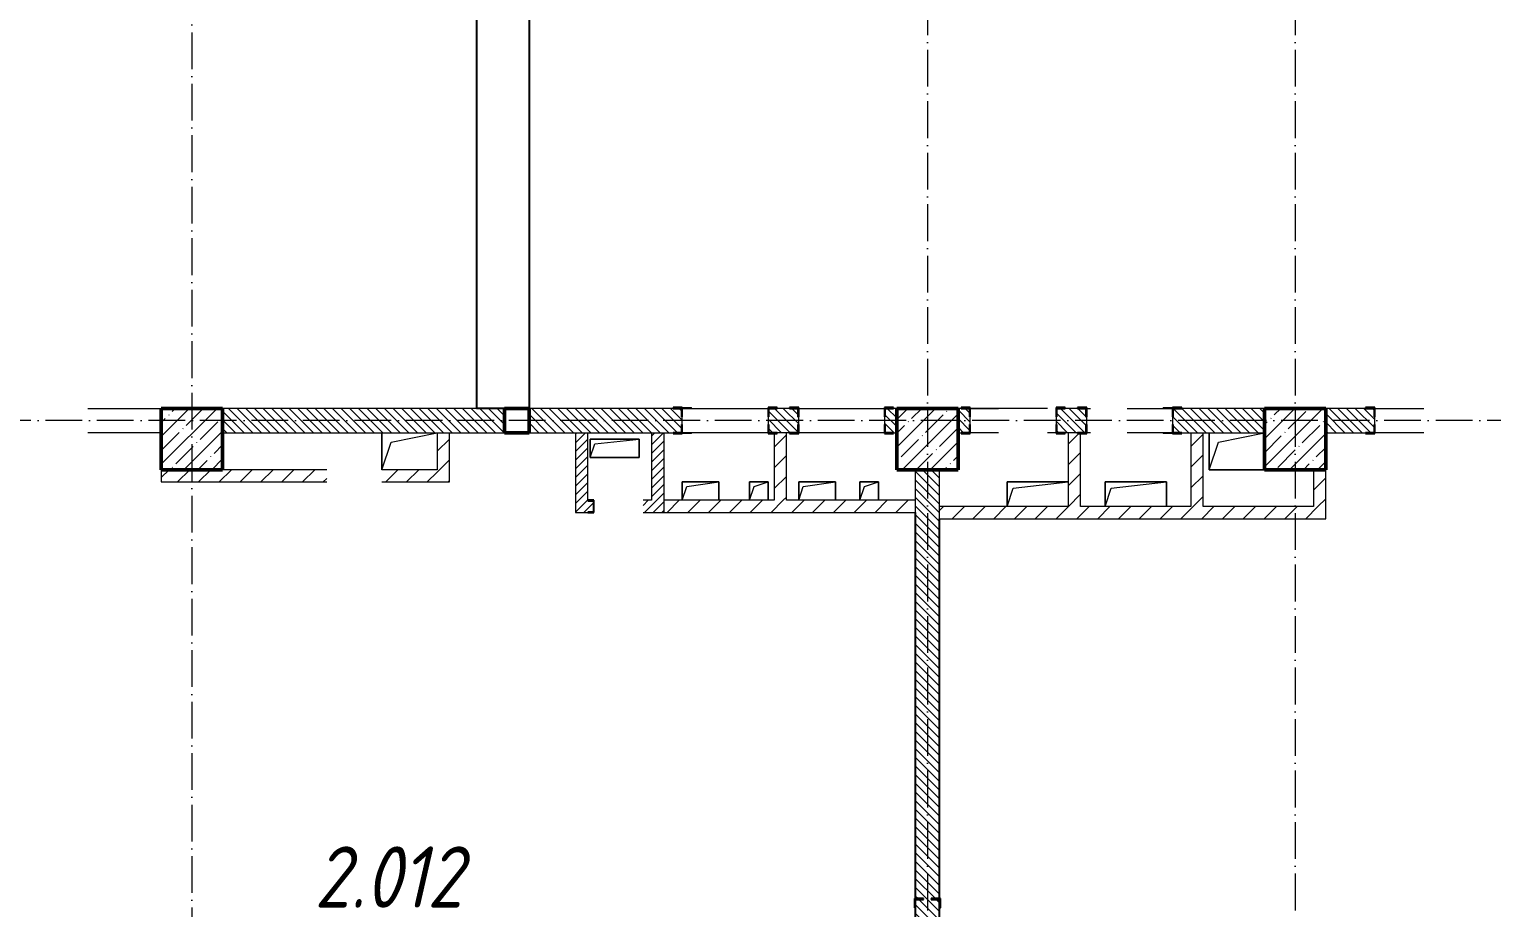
# Model space of a CAD drawing. Header units: millimetres. Extents: x -401725 to 250493, y 305116 to 802890.
# Drawn here: x 4031 to 15963, y 518123 to 525290 of the extents above; entities that cross this region are included whole.
import ezdxf

# ---------------------------------------------------------------- set-up
doc = ezdxf.new("R2010")
doc.units = ezdxf.units.MM
doc.linetypes.add('50_200_ШТРИХ_1Т_ш5_п1_п1_', pattern=[700, 500, -100, 0, -100])
for name, color, linetype, lineweight in [('A-FLOR-____-OTLN', 7, 'Continuous', 9), ('A-GENM-____-MCUT', 7, 'Continuous', 25), ('A-GENM-____-OTLN', 7, 'Continuous', 9), ('A-GENM-____-OTLN-1', 7, 'Continuous', 25), ('A-WALL-____-MCUT', 7, 'Continuous', 13), ('A-WALL-____-PATT-1', 7, 'Continuous', 9), ('A-WALL-FNSH-MCUT-1', 7, 'Continuous', 9), ('I-WALL-____-OTLN', 7, 'Continuous', 9), ('S-COLS-____-MCUT', 7, 'Continuous', 50), ('S-COLS-____-OTLN', 7, 'Continuous', 9), ('S-GRID-____-OTLN-1', 7, '50_200_ШТРИХ_1Т_ш5_п1_п1_', 9), ('Марки помещений', 7, 'Continuous', 9)]:
    doc.layers.add(name, color=color, linetype=linetype, lineweight=lineweight)
doc.styles.add('ISOCPEUR_I_2', font='isocpeui.ttf', dxfattribs={"width": 0.85, "height": 2.3})
pattern_1 = [(135, (-15591.663, 459015.94), (-35.35534, -35.35534), [])]
pattern_2 = [(45, (-15591.66, 459015.94), (-84.85281, 84.85281), [])]
pattern_3 = [(45, (-15591.663, 459015.94), (-35.35534, 35.35534), [])]

# ---------------------------------------------------------------- blocks, each defined once
blk = doc.blocks.new('BSC_Колонна _Прямоугольная - 500х500-V12-АР1_План отверстий 2 этажа в осях 1-64_Ю-ЯЯ')
at = {"layer": 'S-COLS-____-OTLN'}
h = blk.add_hatch(dxfattribs=at)
h.set_pattern_fill('FP_21', color=256, style=0, pattern_type=2)
h.set_pattern_definition([(45, (-26950, -62931.04), (-114.04925, 114.04925), []), (45, (-26835.95, -62931.04), (-114.04925, 114.04925), [201.613, -40.323, 3.353, -36.97])])
h.paths.add_polyline_path([(-250, -250), (250, -250), (250, 250), (-250, 250)], flags=0)
at = {"layer": 'S-COLS-____-MCUT'}
for p, q in [((250, 250), (-250, 250)), ((-250, 250), (-250, -250)), ((250, -250), (250, 250)), ((-250, -250), (250, -250))]:
    blk.add_line(p, q, dxfattribs=at)
blk = doc.blocks.new('BSC_Колонна _Прямоугольная - 500х500-V48-АР1_План отверстий 2 этажа в осях 1-64_Ю-ЯЯ')
at = {"layer": 'S-COLS-____-OTLN'}
h = blk.add_hatch(dxfattribs=at)
h.set_pattern_fill('FP_58', color=256, style=0, pattern_type=2)
h.set_pattern_definition([(45, (-29950, -62931.04), (-114.04925, 114.04925), []), (45, (-29835.95, -62931.04), (-114.04925, 114.04925), [201.613, -40.323, 3.353, -36.97])])
h.paths.add_polyline_path([(-250, -250), (250, -250), (250, 250), (-250, 250)], flags=0)
at = {"layer": 'S-COLS-____-MCUT'}
for p, q in [((250, 250), (-250, 250)), ((-250, 250), (-250, -250)), ((250, -250), (250, 250)), ((-250, -250), (250, -250))]:
    blk.add_line(p, q, dxfattribs=at)
blk = doc.blocks.new('BSC_Колонна _Прямоугольная - 500х500-V50-АР1_План отверстий 2 этажа в осях 1-64_Ю-ЯЯ')
at = {"layer": 'S-COLS-____-OTLN'}
h = blk.add_hatch(dxfattribs=at)
h.set_pattern_fill('FP_60', color=256, style=0, pattern_type=2)
h.set_pattern_definition([(45, (-20950, -62931.04), (-114.04925, 114.04925), []), (45, (-20835.95, -62931.04), (-114.04925, 114.04925), [201.613, -40.323, 3.353, -36.97])])
h.paths.add_polyline_path([(-250, -250), (250, -250), (250, 250), (-250, 250)], flags=0)
at = {"layer": 'S-COLS-____-MCUT'}
for p, q in [((250, 250), (-250, 250)), ((-250, 250), (-250, -250)), ((250, -250), (250, 250)), ((-250, -250), (250, -250))]:
    blk.add_line(p, q, dxfattribs=at)
blk = doc.blocks.new('Фахверк_СКБ_Уголок - 200_3960-28268576-АР1_План отверстий 2 этажа в осях 1-64_Ю-ЯЯ')
at = {"layer": 'A-GENM-____-MCUT'}
for p, q in [((200, 156), (125, 156)), ((125, 156), (125, 81)), ((131, 81), (131, 150)), ((131, 150), (200, 150)), ((200, 150), (200, 156)), ((125, 81), (131, 81)), ((131, 19), (125, 19)), ((125, 19), (125, -56)), ((131, -50), (131, 19)), ((125, -56), (200, -56)), ((200, -50), (131, -50)), ((200, -56), (200, -50))]:
    blk.add_line(p, q, dxfattribs=at)
blk = doc.blocks.new('154_Стойка_СКБ_Уголок - СМ-2180_200-28268025-АР1_План отверстий 2 этажа в осях 1-64_Ю-ЯЯ')
at = {"layer": 'A-GENM-____-MCUT'}
for p, q in [((125, 156), (125, 81)), ((200, 156), (125, 156)), ((131, 81), (131, 150)), ((131, 150), (200, 150)), ((200, 150), (200, 156)), ((125, 81), (131, 81)), ((131, 19), (125, 19)), ((125, 19), (125, -56)), ((131, -50), (131, 19)), ((125, -56), (200, -56)), ((200, -50), (131, -50)), ((200, -56), (200, -50))]:
    blk.add_line(p, q, dxfattribs=at)
blk = doc.blocks.new('Фахверк_СКБ_Уголок - 200_3960_зеркало-28268689-АР1_План отверстий 2 этажа в осях 1-64_Ю-ЯЯ')
at = {"layer": 'A-GENM-____-MCUT'}
for p, q in [((200, 156), (125, 156)), ((125, 156), (125, 81)), ((131, 81), (131, 150)), ((131, 150), (200, 150)), ((200, 150), (200, 156)), ((125, 81), (131, 81)), ((131, 19), (125, 19)), ((125, 19), (125, -56)), ((131, -50), (131, 19)), ((125, -56), (200, -56)), ((200, -50), (131, -50)), ((200, -56), (200, -50))]:
    blk.add_line(p, q, dxfattribs=at)
blk = doc.blocks.new('Стойка_Влож_Уголок_Опорный - Уголок-28213941-АР1_План отверстий 2 этажа в осях 1-64_Ю-ЯЯ')
at = {"layer": 'A-GENM-____-OTLN'}
for p, q in [((-212, -6), (-212, 0)), ((0, 0), (0, -6)), ((-212, -75), (-212, -6)), ((-212, -6), (-206, -6)), ((-212, -75), (-206, -75)), ((-6, -6), (0, -6)), ((-6, -75), (0, -75)), ((0, -6), (0, -75))]:
    blk.add_line(p, q, dxfattribs=at)
blk = doc.blocks.new('Фахверк_СКБ_Уголок - 200_3550-28267367-АР1_План отверстий 2 этажа в осях 1-64_Ю-ЯЯ')
at = {"layer": 'A-GENM-____-MCUT'}
for p, q in [((200, 156), (125, 156)), ((125, 156), (125, 81)), ((131, 81), (131, 150)), ((131, 150), (200, 150)), ((200, 150), (200, 156)), ((125, 81), (131, 81)), ((131, 19), (125, 19)), ((125, 19), (125, -56)), ((131, -50), (131, 19)), ((125, -56), (200, -56)), ((200, -50), (131, -50)), ((200, -56), (200, -50))]:
    blk.add_line(p, q, dxfattribs=at)
blk = doc.blocks.new('154_Фахверк_СКБ_Швеллер - Тип_100_3960_зеркало-29769493-АР1_План отверстий 2 этажа в осях 1-64_Ю-ЯЯ')
at = {"layer": 'A-GENM-____-MCUT'}
for p, q in [((175, 50), (125, 50)), ((125, 50), (125, -50)), ((128, 47), (175, 47)), ((128, -47), (128, 47)), ((175, 47), (175, 50)), ((125, -50), (175, -50)), ((175, -47), (128, -47)), ((175, -50), (175, -47))]:
    blk.add_line(p, q, dxfattribs=at)
blk = doc.blocks.new('AR_Отверстие прямоугольное _в плите_ - AR_Отверстие прямоугольное _в плите_-30229432-АР1_План отверстий 2 этажа в осях 1-64_Ю-ЯЯ')
at = {"layer": 'A-GENM-____-OTLN'}
for p, q in [((250, 100), (-250, 100)), ((-250, 100), (-250, -100)), ((-250, -100), (-200, 50)), ((-200, 50), (250, 100))]:
    blk.add_line(p, q, dxfattribs=at)
blk = doc.blocks.new('AR_Отверстие прямоугольное _в плите_ - AR_Отверстие прямоугольное _в плите_-V152-АР1_План отверстий 2 этажа в осях 1-64_Ю-ЯЯ')
at = {"layer": 'A-GENM-____-OTLN'}
for p, q in [((250, 100), (-250, 100)), ((-250, 100), (-250, -100)), ((-250, -100), (-200, 50)), ((-200, 50), (250, 100)), ((250, -100), (250, 100))]:
    blk.add_line(p, q, dxfattribs=at)
blk = doc.blocks.new('AR_Отверстие прямоугольное _в плите_ - AR_Отверстие прямоугольное _в плите_-30229441-АР1_План отверстий 2 этажа в осях 1-64_Ю-ЯЯ')
at = {"layer": 'A-GENM-____-OTLN'}
for p, q in [((150, 75), (-150, 75)), ((-150, 75), (-150, -75)), ((-150, -75), (-113, 37)), ((-113, 37), (150, 75)), ((150, -75), (150, 75))]:
    blk.add_line(p, q, dxfattribs=at)
blk = doc.blocks.new('AR_Отверстие прямоугольное _в плите_ - AR_Отверстие прямоугольное _в плите_-30423627-АР1_План отверстий 2 этажа в осях 1-64_Ю-ЯЯ')
at = {"layer": 'A-GENM-____-OTLN'}
for p, q in [((75, 75), (-75, 75)), ((-75, 75), (-75, -75)), ((-75, -75), (-37, 37)), ((-37, 37), (75, 75)), ((75, -75), (75, 75))]:
    blk.add_line(p, q, dxfattribs=at)
blk = doc.blocks.new('AR_Отверстие прямоугольное _в плите_ - AR_Отверстие прямоугольное _в плите_-V155-АР1_План отверстий 2 этажа в осях 1-64_Ю-ЯЯ')
at = {"layer": 'A-GENM-____-OTLN'}
for p, q in [((200, 75), (-200, 75)), ((-200, 75), (-200, -75)), ((-200, -75), (-163, 37)), ((-163, 37), (200, 75)), ((200, -75), (200, 75)), ((-200, -75), (200, -75))]:
    blk.add_line(p, q, dxfattribs=at)
blk = doc.blocks.new('AR_Отверстие прямоугольное _в плите_ - AR_Отверстие прямоугольное _в плите_-V195-АР1_План отверстий 2 этажа в осях 1-64_Ю-ЯЯ')
at = {"layer": 'A-GENM-____-OTLN'}
for p, q in [((-225, 150), (-225, -150)), ((-150, 75), (225, 150)), ((-225, -150), (-150, 75)), ((-225, -150), (225, -150))]:
    blk.add_line(p, q, dxfattribs=at)
blk = doc.blocks.new('AR_Отверстие прямоугольное _в плите_ - AR_Отверстие прямоугольное _в плите_-V196-АР1_План отверстий 2 этажа в осях 1-64_Ю-ЯЯ')
at = {"layer": 'A-GENM-____-OTLN'}
for p, q in [((-225, 150), (-225, -150)), ((-150, 75), (225, 150)), ((-225, -150), (-150, 75))]:
    blk.add_line(p, q, dxfattribs=at)
blk = doc.blocks.new('BSC_Колонна _Прямоугольная1 - 200х200 _металл_-35201446-АР1_План отверстий 2 этажа в осях 1-64_Ю-ЯЯ')
at = {"layer": 'S-COLS-____-MCUT'}
for p, q in [((100, 100), (-100, 100)), ((-100, 100), (-100, -100)), ((100, -100), (100, 100)), ((-100, -100), (100, -100))]:
    blk.add_line(p, q, dxfattribs=at)
blk = doc.blocks.new('2этаж')
at = {"layer": 'S-GRID-____-OTLN-1', "color": 251, "ltscale": 0.6, "true_color": 0x636466}
for p, q in [((11358.3, 549908.8), (11358.3, 511907.5)), ((14358.3, 549908.8), (14358.3, 511907.5)), ((5358.3, 549630.9), (5358.3, 511907.5)), ((88482.7, 522097), (-20260.4, 522097))]:
    blk.add_line(p, q, dxfattribs=at)

msp = doc.modelspace()

# ---------------------------------------------------------------- hatches: boundary and pattern name
at = {"layer": 'A-WALL-____-PATT-1'}
h = msp.add_hatch(dxfattribs=at)
h.set_pattern_fill('FP_6', color=256, style=0, pattern_type=2)
h.set_pattern_definition(pattern_1)
h.paths.add_polyline_path([(11014.3366, 521996.983), (11108.3366, 521996.983), (11108.3366, 522196.983), (11014.3366, 522196.983), (11014.3366, 522127.983), (11008.3366, 522127.983), (11008.3366, 522065.983), (11014.3366, 522065.983)], flags=0)
h.paths.add_polyline_path([(8108.3366, 521996.983), (9352.3366, 521996.983), (9352.3366, 522065.983), (9358.3366, 522065.983), (9358.3366, 522127.983), (9352.3366, 522127.983), (9352.3366, 522196.983), (8108.3366, 522196.983), (8108.3366, 522023.3718)], flags=0)
h.paths.add_polyline_path([(7908.3366, 521996.983), (7908.3366, 522196.983), (5608.3366, 522196.983), (5608.3366, 521996.983), (7370.6642, 521996.983)], flags=0)
h.paths.add_polyline_path([(10108.3366, 521996.983), (10302.3366, 521996.983), (10302.3366, 522065.983), (10308.3366, 522065.983), (10308.3366, 522127.983), (10302.3366, 522127.983), (10302.3366, 522196.983), (10064.3366, 522196.983), (10064.3366, 522127.983), (10058.3366, 522127.983), (10058.3366, 522065.983), (10064.3366, 522065.983), (10064.3366, 521996.983)], flags=0)
h = msp.add_hatch(dxfattribs=at)
h.set_pattern_fill('FP_6', color=256, style=0, pattern_type=2)
h.set_pattern_definition(pattern_1)
h.paths.add_polyline_path([(13608.3366, 521996.983), (14108.3366, 521996.983), (14108.3366, 522196.983), (13364.3366, 522196.983), (13364.3366, 522127.983), (13358.3366, 522127.983), (13358.3366, 522065.983), (13364.3366, 522065.983), (13364.3366, 521996.983), (13508.3366, 521996.983)], flags=0)
h.paths.add_polyline_path([(12414.3366, 521996.983), (12652.3366, 521996.983), (12652.3366, 522065.983), (12658.3366, 522065.983), (12658.3366, 522127.983), (12652.3366, 522127.983), (12652.3366, 522196.983), (12414.3366, 522196.983), (12414.3366, 522127.983), (12408.3366, 522127.983), (12408.3366, 522065.983), (12414.3366, 522065.983)], flags=0)
h.paths.add_polyline_path([(11633.3366, 521996.983), (11702.3366, 521996.983), (11702.3366, 522065.983), (11708.3366, 522065.983), (11708.3366, 522127.983), (11702.3366, 522127.983), (11702.3366, 522196.983), (11608.3366, 522196.983), (11608.3366, 521996.983)], flags=0)
h = msp.add_hatch(dxfattribs=at)
h.set_pattern_fill('FP_6', color=256, style=0, pattern_type=2)
h.set_pattern_definition(pattern_1)
h.paths.add_polyline_path([(20108.3366, 521996.983), (20108.3366, 522196.983), (19464.3366, 522196.983), (19464.3366, 522127.983), (19458.3366, 522127.983), (19458.3366, 522065.983), (19464.3366, 522065.983), (19464.3366, 521996.983), (19743.1689, 521996.983)], flags=0)
h.paths.add_polyline_path([(18552.3366, 521996.983), (18552.3366, 522065.983), (18558.3366, 522065.983), (18558.3366, 522127.983), (18552.3366, 522127.983), (18552.3366, 522196.983), (17808.3366, 522196.983), (17808.3366, 521996.983), (18483.3366, 521996.983)], flags=0)
h.paths.add_polyline_path([(17408.3366, 521996.983), (17408.3366, 522196.983), (16714.3366, 522196.983), (16714.3366, 522127.983), (16708.3366, 522127.983), (16708.3366, 522065.983), (16714.3366, 522065.983), (16714.3366, 521996.983), (16783.3366, 521996.983)], flags=0)
h.paths.add_polyline_path([(14608.3366, 521996.983), (15002.3366, 521996.983), (15002.3366, 522065.983), (15008.3366, 522065.983), (15008.3366, 522127.983), (15002.3366, 522127.983), (15002.3366, 522196.983), (14608.3366, 522196.983)], flags=0)
h = msp.add_hatch(dxfattribs=at)
h.set_pattern_fill('FP_4', color=256, style=0, pattern_type=2)
h.set_pattern_definition(pattern_2)
h.paths.add_polyline_path([(7370.6642, 521596.983), (7458.3366, 521596.983), (7458.3366, 521996.983), (7358.3366, 521996.983), (7358.3366, 521596.983)], flags=0)
h = msp.add_hatch(dxfattribs=at)
h.set_pattern_fill('FP_5', color=256, style=0, pattern_type=2)
h.set_pattern_definition(pattern_3)
h.paths.add_polyline_path([(8588.3366, 521346.983), (8588.3366, 521996.983), (8488.3366, 521996.983), (8488.3366, 521346.983)], flags=0)
h = msp.add_hatch(dxfattribs=at)
h.set_pattern_fill('FP_5', color=256, style=0, pattern_type=2)
h.set_pattern_definition(pattern_3)
h.paths.add_polyline_path([(9138.1649, 521346.983), (9208.3366, 521346.983), (9208.3366, 521996.983), (9108.3366, 521996.983), (9108.3366, 521346.983)], flags=0)
h = msp.add_hatch(dxfattribs=at)
h.set_pattern_fill('FP_4', color=256, style=0, pattern_type=2)
h.set_pattern_definition(pattern_2)
h.paths.add_polyline_path([(10133.3366, 521446.983), (10208.3366, 521446.983), (10208.3366, 521996.983), (10133.3366, 521996.983), (10133.3366, 521990.983), (10108.3366, 521990.983), (10108.3366, 521446.983)], flags=0)
h = msp.add_hatch(dxfattribs=at)
h.set_pattern_fill('FP_4', color=256, style=0, pattern_type=2)
h.set_pattern_definition(pattern_2)
h.paths.add_polyline_path([(12608.3366, 521396.983), (12608.3366, 521990.983), (12583.3366, 521990.983), (12583.3366, 521996.983), (12508.3366, 521996.983), (12508.3366, 521396.983), (12583.3366, 521396.983)], flags=0)
h = msp.add_hatch(dxfattribs=at)
h.set_pattern_fill('FP_4', color=256, style=0, pattern_type=2)
h.set_pattern_definition(pattern_2)
h.paths.add_polyline_path([(13608.3366, 521396.983), (13608.3366, 521996.983), (13508.3366, 521996.983), (13508.3366, 521396.983)], flags=0)
h = msp.add_hatch(dxfattribs=at)
h.set_pattern_fill('FP_4', color=256, style=0, pattern_type=2)
h.set_pattern_definition(pattern_2)
h.paths.add_polyline_path([(7358.3366, 521596.983), (7358.3366, 521696.983), (6908.3366, 521696.983), (6908.3366, 521596.983)], flags=0)
h.paths.add_polyline_path([(6458.3366, 521596.983), (6458.3366, 521696.983), (5108.3366, 521696.983), (5108.3366, 521596.983), (5608.3366, 521596.983)], flags=0)
h = msp.add_hatch(dxfattribs=at)
h.set_pattern_fill('FP_6', color=256, style=0, pattern_type=2)
h.set_pattern_definition(pattern_1)
h.paths.add_polyline_path([(11258.3366, 514696.983), (11458.3366, 514696.983), (11458.3366, 518190.983), (11389.3366, 518190.983), (11389.3366, 518196.983), (11458.3366, 518196.983), (11458.3366, 521696.983), (11258.3366, 521696.983), (11258.3366, 518196.983), (11327.3366, 518196.983), (11327.3366, 518190.983), (11258.3366, 518190.983), (11258.3366, 516240.5328)], flags=0)
h = msp.add_hatch(dxfattribs=at)
h.set_pattern_fill('FP_4', color=256, style=0, pattern_type=2)
h.set_pattern_definition(pattern_2)
h.paths.add_polyline_path([(14608.3366, 521396.983), (14608.3366, 521696.983), (14508.3366, 521696.983), (14508.3366, 521396.983)], flags=0)
h = msp.add_hatch(dxfattribs=at)
h.set_pattern_fill('FP_5', color=256, style=0, pattern_type=2)
h.set_pattern_definition(pattern_3)
h.paths.add_polyline_path([(9108.3366, 521346.983), (9108.3366, 521446.983), (9038.3366, 521446.983), (9038.3366, 521346.983)], flags=0)
h.paths.add_polyline_path([(8588.3366, 521349.983), (8635.3366, 521349.983), (8635.3366, 521443.983), (8588.3366, 521443.983), (8588.3366, 521396.983)], flags=0)
h = msp.add_hatch(dxfattribs=at)
h.set_pattern_fill('FP_4', color=256, style=0, pattern_type=2)
h.set_pattern_definition(pattern_2)
h.paths.add_polyline_path([(11258.3366, 521346.983), (11258.3366, 521446.983), (9208.3366, 521446.983), (9208.3366, 521346.983), (10905.6655, 521346.983)], flags=0)
h = msp.add_hatch(dxfattribs=at)
h.set_pattern_fill('FP_4', color=256, style=0, pattern_type=2)
h.set_pattern_definition(pattern_2)
h.paths.add_polyline_path([(14440.6669, 521296.983), (14608.3366, 521296.983), (14608.3366, 521396.983), (11458.3366, 521396.983), (11458.3366, 521296.983), (12673.1662, 521296.983)], flags=0)

# ---------------------------------------------------------------- linework, layer by layer
msp.add_lwpolyline([(7682.6926, 526196.983), (8108.3366, 526196.983), (8108.3366, 522196.983), (7682.6926, 522196.983)], close=True)
for points in [[(11258.3366, 521346.983), (11258.3366, 514696.983)], [(11458.3366, 514696.983), (11458.3366, 521296.983)]]:
    msp.add_lwpolyline(points)
at = {"layer": 'A-FLOR-____-OTLN'}
for p, q in [((6908.3366, 521696.983), (6908.3366, 521996.983)), ((8608.3366, 521946.983), (9008.3366, 521946.983)), ((8608.3366, 521796.983), (8608.3366, 521946.983)), ((9008.3366, 521946.983), (9008.3366, 521796.983)), ((13658.5449, 521696.983), (13658.5449, 521996.983)), ((9008.3366, 521796.983), (8608.3366, 521796.983)), ((14108.3366, 521696.983), (13658.5449, 521696.983)), ((9358.3366, 521596.983), (9658.3366, 521596.983)), ((9358.3366, 521446.983), (9358.3366, 521596.983)), ((9658.3366, 521596.983), (9658.3366, 521446.983)), ((9908.3366, 521596.983), (10058.3366, 521596.983)), ((9908.3366, 521446.983), (9908.3366, 521596.983)), ((10058.3366, 521596.983), (10058.3366, 521446.983)), ((10308.3366, 521596.983), (10608.3366, 521596.983)), ((10308.3366, 521446.983), (10308.3366, 521596.983)), ((10608.3366, 521596.983), (10608.3366, 521446.983)), ((10808.3366, 521596.983), (10958.3366, 521596.983)), ((10808.3366, 521446.983), (10808.3366, 521596.983)), ((10958.3366, 521596.983), (10958.3366, 521446.983)), ((12008.3366, 521596.983), (12508.3366, 521596.983)), ((12008.3366, 521396.983), (12008.3366, 521596.983)), ((12808.3366, 521596.983), (13308.3366, 521596.983)), ((12808.3366, 521396.983), (12808.3366, 521596.983)), ((13308.3366, 521596.983), (13308.3366, 521396.983))]:
    msp.add_line(p, q, dxfattribs=at)
at = {"layer": 'A-WALL-____-MCUT'}
for p, q in [((7908.3366, 522196.983), (5608.3366, 522196.983)), ((9283.3366, 522196.983), (8108.3366, 522196.983)), ((10233.3366, 522196.983), (10133.3366, 522196.983)), ((11108.3366, 522196.983), (11083.3366, 522196.983)), ((11633.3366, 522196.983), (11608.3366, 522196.983)), ((12583.3366, 522196.983), (12483.3366, 522196.983)), ((14108.3366, 522196.983), (13433.3366, 522196.983)), ((14933.3366, 522196.983), (14608.3366, 522196.983)), ((9358.3366, 522065.983), (9358.3366, 522127.983)), ((10058.3366, 522127.983), (10058.3366, 522065.983)), ((10308.3366, 522065.983), (10308.3366, 522127.983)), ((11008.3366, 522127.983), (11008.3366, 522065.983)), ((11708.3366, 522065.983), (11708.3366, 522127.983)), ((12408.3366, 522127.983), (12408.3366, 522065.983)), ((12658.3366, 522065.983), (12658.3366, 522127.983)), ((13358.3366, 522127.983), (13358.3366, 522065.983)), ((15008.3366, 522065.983), (15008.3366, 522127.983)), ((5608.3366, 521996.983), (7908.3366, 521996.983)), ((8108.3366, 521996.983), (9283.3366, 521996.983)), ((10233.3366, 521996.983), (10133.3366, 521996.983)), ((11083.3366, 521996.983), (11108.3366, 521996.983)), ((11608.3366, 521996.983), (11633.3366, 521996.983)), ((12583.3366, 521996.983), (12483.3366, 521996.983)), ((13433.3366, 521996.983), (14108.3366, 521996.983)), ((14608.3366, 521996.983), (14933.3366, 521996.983)), ((11258.3366, 521696.983), (11258.3366, 518196.983)), ((11458.3366, 518196.983), (11458.3366, 521696.983))]:
    msp.add_line(p, q, dxfattribs=at)
at = {"layer": 'A-WALL-FNSH-MCUT-1'}
for p, q in [((7358.3366, 521996.983), (7358.3366, 521696.983)), ((7458.3366, 521596.983), (7458.3366, 521996.983)), ((8488.3366, 521996.983), (8488.3366, 521346.983)), ((8588.3366, 521446.983), (8588.3366, 521996.983)), ((9108.3366, 521996.983), (9108.3366, 521446.983)), ((9208.3366, 521996.983), (9208.3366, 521346.983)), ((10108.3366, 521990.983), (10108.3366, 521446.983)), ((10208.3366, 521446.983), (10208.3366, 521996.983)), ((12508.3366, 521996.983), (12508.3366, 521396.983)), ((12608.3366, 521396.983), (12608.3366, 521990.983)), ((13508.3366, 521996.983), (13508.3366, 521396.983)), ((13608.3366, 521396.983), (13608.3366, 521996.983)), ((5108.3366, 521696.983), (5108.3366, 521596.983)), ((6458.3366, 521696.983), (5608.3366, 521696.983)), ((7358.3366, 521696.983), (6908.3366, 521696.983)), ((14508.3366, 521696.983), (14508.3366, 521396.983)), ((14608.3366, 521296.983), (14608.3366, 521696.983)), ((5108.3366, 521596.983), (6458.3366, 521596.983)), ((6908.3366, 521596.983), (7458.3366, 521596.983)), ((9108.3366, 521446.983), (9038.3366, 521446.983)), ((10108.3366, 521446.983), (9208.3366, 521446.983)), ((11258.3366, 521446.983), (10208.3366, 521446.983)), ((8488.3366, 521346.983), (8588.3366, 521346.983)), ((9038.3366, 521346.983), (11258.3366, 521346.983)), ((12508.3366, 521396.983), (11458.3366, 521396.983)), ((13508.3366, 521396.983), (12608.3366, 521396.983)), ((14508.3366, 521396.983), (13608.3366, 521396.983)), ((11458.3366, 521296.983), (14608.3366, 521296.983))]:
    msp.add_line(p, q, dxfattribs=at)
at = {"layer": 'I-WALL-____-OTLN'}
for p, q in [((4508.3366, 522196.983), (5108.3366, 522196.983)), ((9358.3366, 522196.983), (10058.3366, 522196.983)), ((10308.3366, 522196.983), (11008.3366, 522196.983)), ((11708.3366, 522196.983), (11938.3366, 522196.983)), ((12338.3366, 522196.983), (11708.3366, 522196.983)), ((12658.3366, 522196.983), (12688.3366, 522196.983)), ((12988.3366, 522196.983), (13358.3366, 522196.983)), ((15008.3366, 522196.983), (15408.3366, 522196.983)), ((5108.3366, 521996.983), (4508.3366, 521996.983)), ((10058.3366, 521996.983), (9358.3366, 521996.983)), ((11008.3366, 521996.983), (10308.3366, 521996.983)), ((11938.3366, 521996.983), (11708.3366, 521996.983)), ((12408.3366, 521996.983), (12338.3366, 521996.983)), ((12688.3366, 521996.983), (12658.3366, 521996.983)), ((13358.3366, 521996.983), (12988.3366, 521996.983)), ((15408.3366, 521996.983), (15008.3366, 521996.983))]:
    msp.add_line(p, q, dxfattribs=at)

# ---------------------------------------------------------------- block references
at = {"color": 18, "true_color": 0x000000}
msp.add_blockref('2этаж', (0, 0), dxfattribs=at)
at = {"layer": 'A-GENM-____-OTLN'}
for p, rotation in [((9358.3366, 522202.983), 89.99999999999955), ((13358.3366, 521990.983), 269.9999999999995)]:
    msp.add_blockref('Стойка_Влож_Уголок_Опорный - Уголок-28213941-АР1_План отверстий 2 этажа в осях 1-64_Ю-ЯЯ', p, dxfattribs=dict(at, rotation=rotation))
for name, p in [('AR_Отверстие прямоугольное _в плите_ - AR_Отверстие прямоугольное _в плите_-V196-АР1_План отверстий 2 этажа в осях 1-64_Ю-ЯЯ', (7133.3366, 521846.983)), ('AR_Отверстие прямоугольное _в плите_ - AR_Отверстие прямоугольное _в плите_-V155-АР1_План отверстий 2 этажа в осях 1-64_Ю-ЯЯ', (8808.3366, 521871.983)), ('AR_Отверстие прямоугольное _в плите_ - AR_Отверстие прямоугольное _в плите_-V195-АР1_План отверстий 2 этажа в осях 1-64_Ю-ЯЯ', (13883.5449, 521846.983)), ('AR_Отверстие прямоугольное _в плите_ - AR_Отверстие прямоугольное _в плите_-30229441-АР1_План отверстий 2 этажа в осях 1-64_Ю-ЯЯ', (9508.3366, 521521.983)), ('AR_Отверстие прямоугольное _в плите_ - AR_Отверстие прямоугольное _в плите_-30423627-АР1_План отверстий 2 этажа в осях 1-64_Ю-ЯЯ', (9983.3366, 521521.983)), ('AR_Отверстие прямоугольное _в плите_ - AR_Отверстие прямоугольное _в плите_-30229441-АР1_План отверстий 2 этажа в осях 1-64_Ю-ЯЯ', (10458.3366, 521521.983)), ('AR_Отверстие прямоугольное _в плите_ - AR_Отверстие прямоугольное _в плите_-30423627-АР1_План отверстий 2 этажа в осях 1-64_Ю-ЯЯ', (10883.3366, 521521.983)), ('AR_Отверстие прямоугольное _в плите_ - AR_Отверстие прямоугольное _в плите_-30229432-АР1_План отверстий 2 этажа в осях 1-64_Ю-ЯЯ', (12258.3366, 521496.983)), ('AR_Отверстие прямоугольное _в плите_ - AR_Отверстие прямоугольное _в плите_-V152-АР1_План отверстий 2 этажа в осях 1-64_Ю-ЯЯ', (13058.3366, 521496.983))]:
    msp.add_blockref(name, p, dxfattribs=at)
at = {"layer": 'A-GENM-____-OTLN-1'}
for name, p, rotation in [('154_Стойка_СКБ_Уголок - СМ-2180_200-28268025-АР1_План отверстий 2 этажа в осях 1-64_Ю-ЯЯ', (9483.3366, 522146.983), 180), ('Фахверк_СКБ_Уголок - 200_3960-28268576-АР1_План отверстий 2 этажа в осях 1-64_Ю-ЯЯ', (10433.3366, 522146.983), 180), ('Фахверк_СКБ_Уголок - 200_3960_зеркало-28268689-АР1_План отверстий 2 этажа в осях 1-64_Ю-ЯЯ', (11833.3366, 522146.983), 180), ('Фахверк_СКБ_Уголок - 200_3960_зеркало-28268689-АР1_План отверстий 2 этажа в осях 1-64_Ю-ЯЯ', (12783.3366, 522146.983), 180), ('Фахверк_СКБ_Уголок - 200_3960-28268576-АР1_План отверстий 2 этажа в осях 1-64_Ю-ЯЯ', (15133.3366, 522146.983), 180), ('154_Фахверк_СКБ_Швеллер - Тип_100_3960_зеркало-29769493-АР1_План отверстий 2 этажа в осях 1-64_Ю-ЯЯ', (8763.3366, 521396.983), 180), ('Фахверк_СКБ_Уголок - 200_3550-28267367-АР1_План отверстий 2 этажа в осях 1-64_Ю-ЯЯ', (11308.3366, 518321.983), 269.9999999999999)]:
    msp.add_blockref(name, p, dxfattribs=dict(at, rotation=rotation))
for name, p in [('Фахверк_СКБ_Уголок - 200_3960_зеркало-28268689-АР1_План отверстий 2 этажа в осях 1-64_Ю-ЯЯ', (9933.3366, 522046.983)), ('Фахверк_СКБ_Уголок - 200_3960_зеркало-28268689-АР1_План отверстий 2 этажа в осях 1-64_Ю-ЯЯ', (10883.3366, 522046.983)), ('Фахверк_СКБ_Уголок - 200_3960-28268576-АР1_План отверстий 2 этажа в осях 1-64_Ю-ЯЯ', (12283.3366, 522046.983)), ('154_Стойка_СКБ_Уголок - СМ-2180_200-28268025-АР1_План отверстий 2 этажа в осях 1-64_Ю-ЯЯ', (13233.3366, 522046.983))]:
    msp.add_blockref(name, p, dxfattribs=at)
at = {"layer": 'S-COLS-____-OTLN'}
for name, p in [('BSC_Колонна _Прямоугольная - 500х500-V50-АР1_План отверстий 2 этажа в осях 1-64_Ю-ЯЯ', (5358.3366, 521946.983)), ('BSC_Колонна _Прямоугольная - 500х500-V12-АР1_План отверстий 2 этажа в осях 1-64_Ю-ЯЯ', (11358.3366, 521946.983)), ('BSC_Колонна _Прямоугольная - 500х500-V48-АР1_План отверстий 2 этажа в осях 1-64_Ю-ЯЯ', (14358.3366, 521946.983))]:
    msp.add_blockref(name, p, dxfattribs=at)
at = {"layer": 'S-COLS-____-OTLN', "rotation": 270.0000000000001}
msp.add_blockref('BSC_Колонна _Прямоугольная1 - 200х200 _металл_-35201446-АР1_План отверстий 2 этажа в осях 1-64_Ю-ЯЯ', (8008.3366, 522096.983), dxfattribs=at)

# ---------------------------------------------------------------- texts
at = {"layer": 'Марки помещений', "insert": (6356.8354, 518623.2305), "char_height": 500, "width": 737.5525, "attachment_point": 1, "style": 'ISOCPEUR_I_2'}
msp.add_mtext('2.012', dxfattribs=at)

doc.saveas('drawing.dxf')
